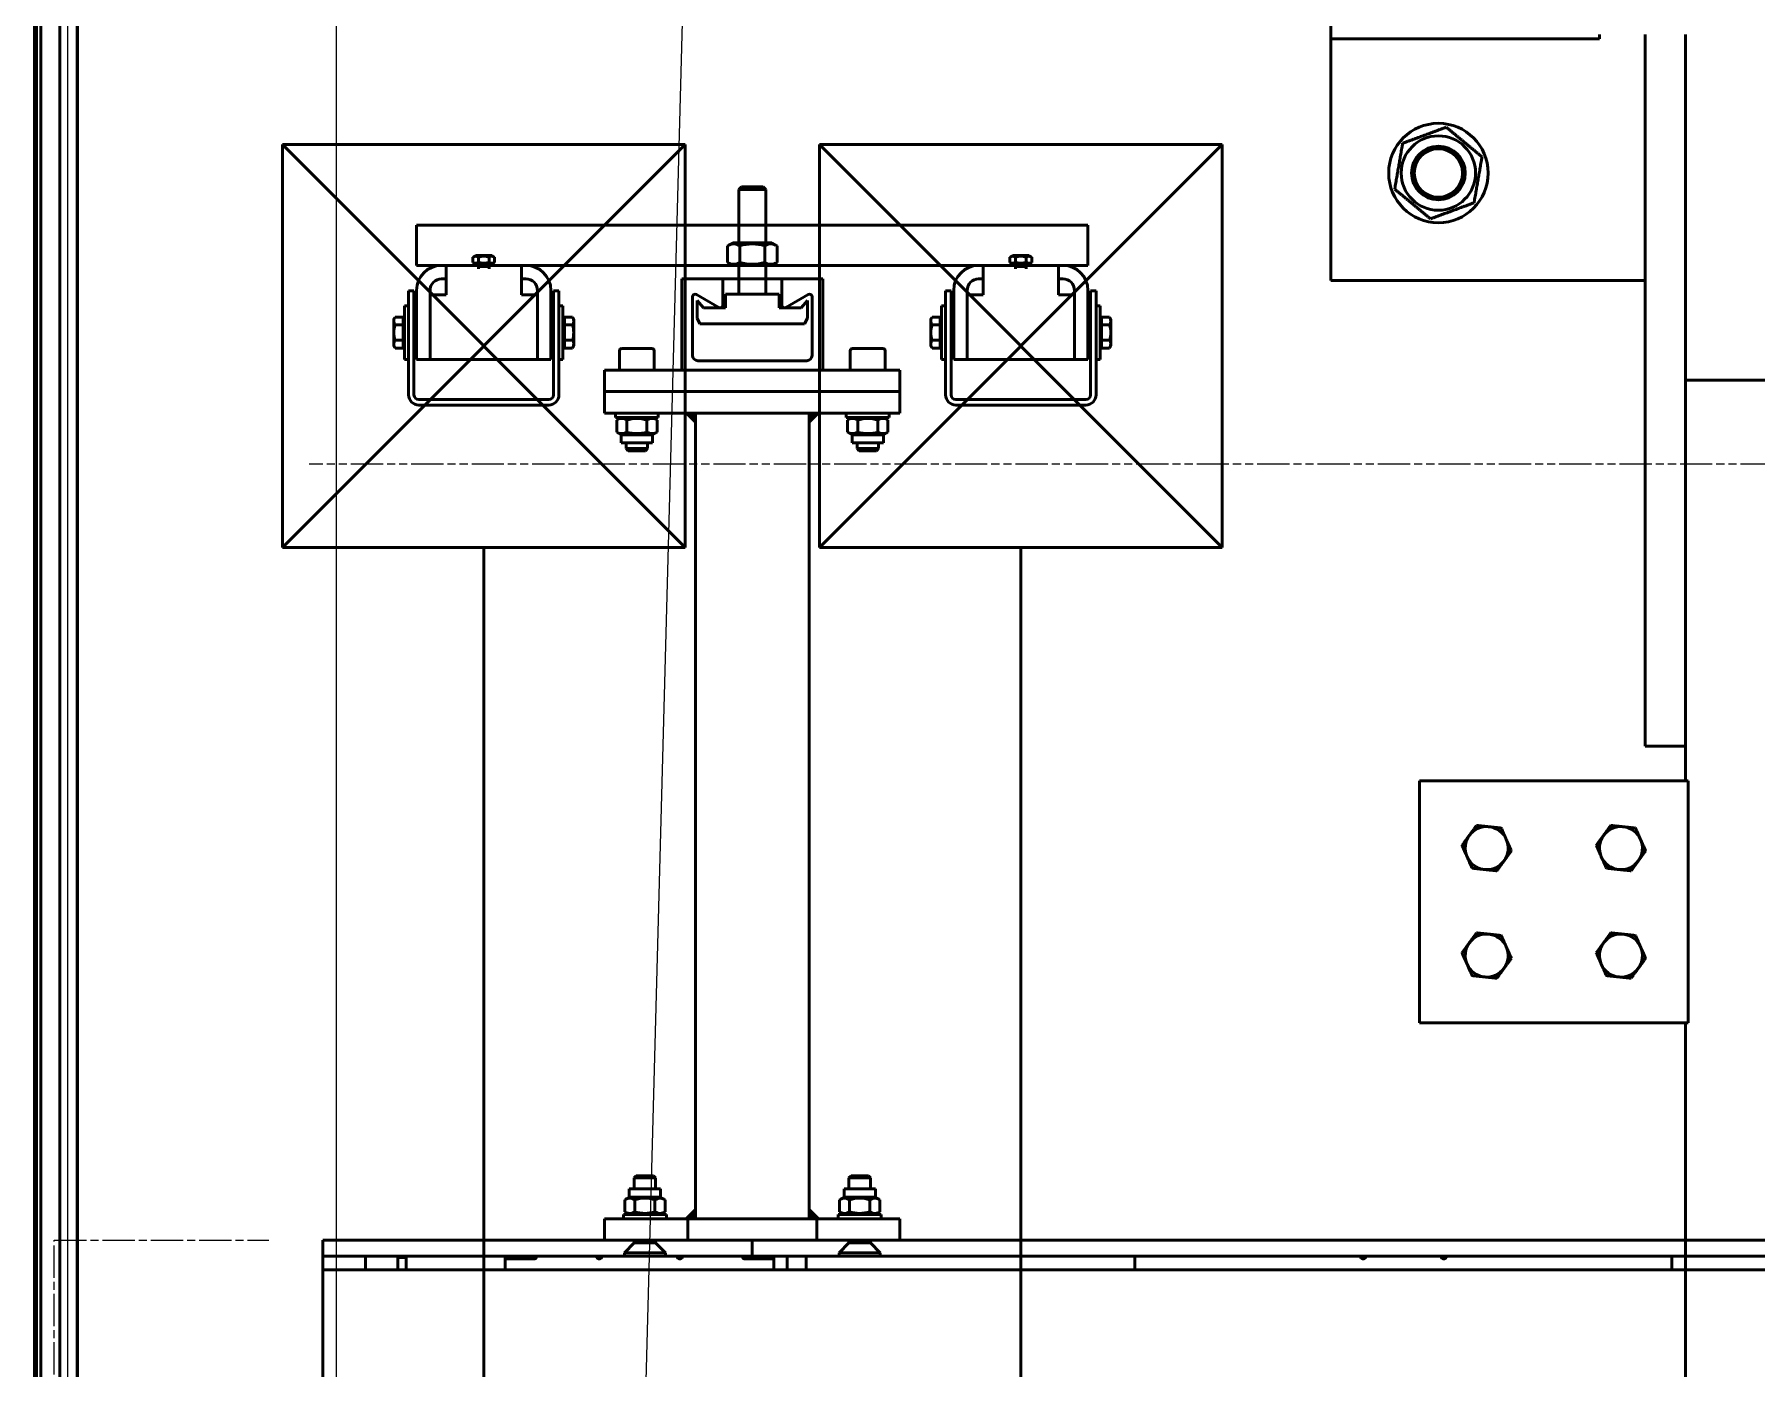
# Model space of a CAD drawing. Header units: metres. Extents: x -20317 to 2216, y -10281 to 3094.
# Drawn here: x -4064.7 to -4000.5, y -1291.4 to -1241.7 of the extents above; entities that cross this region are included whole.
import ezdxf

# ---------------------------------------------------------------- set-up
doc = ezdxf.new("R2010")
doc.units = ezdxf.units.M
doc.header["$MEASUREMENT"] = 0
doc.linetypes.add('AM_ISO08W050', pattern=[18, 12, -1.5, 3, -1.5])
doc.linetypes.add('AM_ISO09W050', pattern=[22.5, 12, -1.5, 3, -1.5, 3, -1.5])
doc.layers.get('0').update_dxf_attribs({"color": 30, "lineweight": 0})
for name, color, linetype, lineweight in [('shaft', 3, 'Continuous', 20), ('SSN_Lift-AM_0', 7, 'Continuous', 50), ('SSN_PBC-AM_0', 5, 'Continuous', 50), ('SSN_PBC-AM_11', 9, 'AM_ISO09W050', 18), ('SSN_Signalgeber-AM_0', 3, 'Continuous', 50), ('SSN_SLT-AM_0', 1, 'Continuous', 50)]:
    doc.layers.add(name, color=color, linetype=linetype, lineweight=lineweight)
doc.layers.add('SSN_PBC-AM_7', color=5, linetype='AM_ISO08W050', lineweight=18, plot=False)

# ---------------------------------------------------------------- blocks, each defined once
blk = doc.blocks.new('Lift_20-024-10000')
at = {"layer": 'SSN_Lift-AM_0'}
for p, q in [((-1219.5, 958.4), (-1219.5, 1084.4)), ((-1219.5, 868.4), (-1219.5, 958.4)), ((-1119.5, 958.4), (-1219.5, 958.4)), ((-1119.5, 960), (-1119.5, 958.4)), ((-1102.5, 960), (-1102.5, 830.08)), ((-1087.5, 830.08), (-1087.5, 960)), ((-1102.5, 868.4), (-1219.5, 868.4)), ((-1102.5, 830.08), (-1102.5, 795)), ((-787.5, 831.29), (-1087.5, 831.29)), ((-1087.5, 795), (-1087.5, 830.08)), ((-1102.5, 795), (-1102.5, 710)), ((-1087.5, 710), (-1087.5, 795)), ((-1102.5, 695), (-1102.5, 710)), ((-1087.5, 710), (-1087.5, 695)), ((-1102.5, 695), (-1087.5, 695)), ((-1087.5, 682), (-1087.5, 695)), ((-1186.5, 592), (-1186.5, 682)), ((-1186.5, 682), (-1086.5, 682)), ((-1086.5, 682), (-1086.5, 592)), ((-1086.5, 592), (-1186.5, 592)), ((-1087.5, -592), (-1087.5, 592))]:
    blk.add_line(p, q, dxfattribs=at)
for radius in [18.5, 13.85, 10, 10, 9]:
    blk.add_circle((-1179.5, 908.4), radius, dxfattribs=at)
for centre, start, end in [((-1161.5, 657), 143.93265, 203.93265), ((-1161.5, 657), 83.93265, 143.93265), ((-1161.5, 657), 23.93265, 83.93265), ((-1111.5, 657), 143.93265, 203.93265), ((-1111.5, 657), 83.93265, 143.93265), ((-1111.5, 657), 23.93265, 83.93265), ((-1161.5, 657), 323.93265, 23.93265), ((-1111.5, 657), 323.93265, 23.93265), ((-1161.5, 657), 203.93265, 263.93265), ((-1161.5, 657), 263.93265, 323.93265), ((-1111.5, 657), 203.93265, 263.93265), ((-1111.5, 657), 263.93265, 323.93265), ((-1161.5, 617), 83.93265, 143.93265), ((-1161.5, 617), 23.93265, 83.93265), ((-1111.5, 617), 83.93265, 143.93265), ((-1111.5, 617), 23.93265, 83.93265), ((-1161.5, 617), 143.93265, 203.93265), ((-1161.5, 617), 323.93265, 23.93265), ((-1111.5, 617), 143.93265, 203.93265), ((-1111.5, 617), 323.93265, 23.93265), ((-1161.5, 617), 203.93265, 263.93265), ((-1161.5, 617), 263.93265, 323.93265), ((-1111.5, 617), 203.93265, 263.93265), ((-1111.5, 617), 263.93265, 323.93265)]:
    blk.add_arc(centre, 8, start, end, dxfattribs=at)
for points, weights in [([(-1192.81, 919.48), (-1184.69, 922.47), (-1176.56, 925.47)], [1, 1.15470053838, 1]), ([(-1176.56, 925.47), (-1169.91, 919.93), (-1163.25, 914.39)], [1, 1.15470053838, 1]), ([(-1195.75, 902.41), (-1194.28, 910.94), (-1192.81, 919.48)], [1, 1.15470053838, 1]), ([(-1163.25, 914.39), (-1164.72, 905.86), (-1166.19, 897.32)], [1, 1.15470053838, 1]), ([(-1182.44, 891.33), (-1189.09, 896.87), (-1195.75, 902.41)], [1, 1.15470053838, 1]), ([(-1166.19, 897.32), (-1174.31, 894.33), (-1182.44, 891.33)], [1, 1.15470053838, 1]), ([(-1170.69, 657.98), (-1169.23, 659.98), (-1167.97, 661.71)], [1, 1.0379548493, 1]), ([(-1167.97, 661.71), (-1166.7, 663.44), (-1165.25, 665.44)], [1, 1.0379548493, 1]), ([(-1165.25, 665.44), (-1162.79, 665.18), (-1160.65, 664.96)], [1, 1.0379548493, 1]), ([(-1160.65, 664.96), (-1158.52, 664.73), (-1156.06, 664.47)], [1, 1.0379548493, 1]), ([(-1156.06, 664.47), (-1155.06, 662.2), (-1154.19, 660.25)], [1, 1.0379548493, 1]), ([(-1120.69, 657.98), (-1119.23, 659.98), (-1117.97, 661.71)], [1, 1.0379548493, 1]), ([(-1117.97, 661.71), (-1116.7, 663.44), (-1115.25, 665.44)], [1, 1.0379548493, 1]), ([(-1115.25, 665.44), (-1112.79, 665.18), (-1110.65, 664.96)], [1, 1.0379548493, 1]), ([(-1110.65, 664.96), (-1108.52, 664.73), (-1106.06, 664.47)], [1, 1.0379548493, 1]), ([(-1106.06, 664.47), (-1105.06, 662.2), (-1104.19, 660.25)], [1, 1.0379548493, 1]), ([(-1168.81, 653.75), (-1169.68, 655.71), (-1170.69, 657.98)], [1, 1.0379548493, 1]), ([(-1152.31, 656.02), (-1153.77, 654.02), (-1155.03, 652.29)], [1, 1.0379548493, 1]), ([(-1154.19, 660.25), (-1153.32, 658.29), (-1152.31, 656.02)], [1, 1.0379548493, 1]), ([(-1118.81, 653.75), (-1119.68, 655.71), (-1120.69, 657.98)], [1, 1.0379548493, 1]), ([(-1102.31, 656.02), (-1103.77, 654.02), (-1105.03, 652.29)], [1, 1.0379548493, 1]), ([(-1104.19, 660.25), (-1103.32, 658.29), (-1102.31, 656.02)], [1, 1.0379548493, 1]), ([(-1166.94, 649.53), (-1167.94, 651.8), (-1168.81, 653.75)], [1, 1.0379548493, 1]), ([(-1162.35, 649.04), (-1164.48, 649.27), (-1166.94, 649.53)], [1, 1.0379548493, 1]), ([(-1157.75, 648.56), (-1160.21, 648.82), (-1162.35, 649.04)], [1, 1.0379548493, 1]), ([(-1155.03, 652.29), (-1156.3, 650.56), (-1157.75, 648.56)], [1, 1.0379548493, 1]), ([(-1116.94, 649.53), (-1117.94, 651.8), (-1118.81, 653.75)], [1, 1.0379548493, 1]), ([(-1112.35, 649.04), (-1114.48, 649.27), (-1116.94, 649.53)], [1, 1.0379548493, 1]), ([(-1107.75, 648.56), (-1110.21, 648.82), (-1112.35, 649.04)], [1, 1.0379548493, 1]), ([(-1105.03, 652.29), (-1106.3, 650.56), (-1107.75, 648.56)], [1, 1.0379548493, 1]), ([(-1167.97, 621.71), (-1166.7, 623.44), (-1165.25, 625.44)], [1, 1.0379548493, 1]), ([(-1165.25, 625.44), (-1162.79, 625.18), (-1160.65, 624.96)], [1, 1.0379548493, 1]), ([(-1160.65, 624.96), (-1158.52, 624.73), (-1156.06, 624.47)], [1, 1.0379548493, 1]), ([(-1156.06, 624.47), (-1155.06, 622.2), (-1154.19, 620.25)], [1, 1.0379548493, 1]), ([(-1117.97, 621.71), (-1116.7, 623.44), (-1115.25, 625.44)], [1, 1.0379548493, 1]), ([(-1115.25, 625.44), (-1112.79, 625.18), (-1110.65, 624.96)], [1, 1.0379548493, 1]), ([(-1110.65, 624.96), (-1108.52, 624.73), (-1106.06, 624.47)], [1, 1.0379548493, 1]), ([(-1106.06, 624.47), (-1105.06, 622.2), (-1104.19, 620.25)], [1, 1.0379548493, 1]), ([(-1170.69, 617.98), (-1169.23, 619.98), (-1167.97, 621.71)], [1, 1.0379548493, 1]), ([(-1168.81, 613.75), (-1169.68, 615.71), (-1170.69, 617.98)], [1, 1.0379548493, 1]), ([(-1152.31, 616.02), (-1153.77, 614.02), (-1155.03, 612.29)], [1, 1.0379548493, 1]), ([(-1154.19, 620.25), (-1153.32, 618.29), (-1152.31, 616.02)], [1, 1.0379548493, 1]), ([(-1120.69, 617.98), (-1119.23, 619.98), (-1117.97, 621.71)], [1, 1.0379548493, 1]), ([(-1118.81, 613.75), (-1119.68, 615.71), (-1120.69, 617.98)], [1, 1.0379548493, 1]), ([(-1102.31, 616.02), (-1103.77, 614.02), (-1105.03, 612.29)], [1, 1.0379548493, 1]), ([(-1104.19, 620.25), (-1103.32, 618.29), (-1102.31, 616.02)], [1, 1.0379548493, 1]), ([(-1166.94, 609.53), (-1167.94, 611.8), (-1168.81, 613.75)], [1, 1.0379548493, 1]), ([(-1162.35, 609.04), (-1164.48, 609.27), (-1166.94, 609.53)], [1, 1.0379548493, 1]), ([(-1155.03, 612.29), (-1156.3, 610.56), (-1157.75, 608.56)], [1, 1.0379548493, 1]), ([(-1116.94, 609.53), (-1117.94, 611.8), (-1118.81, 613.75)], [1, 1.0379548493, 1]), ([(-1112.35, 609.04), (-1114.48, 609.27), (-1116.94, 609.53)], [1, 1.0379548493, 1]), ([(-1105.03, 612.29), (-1106.3, 610.56), (-1107.75, 608.56)], [1, 1.0379548493, 1]), ([(-1157.75, 608.56), (-1160.21, 608.82), (-1162.35, 609.04)], [1, 1.0379548493, 1]), ([(-1107.75, 608.56), (-1110.21, 608.82), (-1112.35, 609.04)], [1, 1.0379548493, 1])]:
    blk.add_rational_spline(points, weights, degree=2, dxfattribs=at)
blk = doc.blocks.new('Lift mit KG 3.200')
at = {"layer": 'SSN_PBC-AM_0'}
for p, q in [((65669.31, 61066.61), (65702.31, 61066.61)), ((65669.31, 61066.61), (65669.31, 60044.61)), ((65702.31, 61066.61), (67061.31, 61066.61)), ((65729.31, 61066.61), (65729.31, 61060.61)), ((65829.31, 61066.61), (65829.31, 61060.61)), ((65702.31, 61060.61), (65669.31, 61060.61)), ((65669.31, 61055.61), (65704.18, 61055.61)), ((65685.31, 61060.61), (65685.31, 61055.61)), ((65697.31, 61060.11), (65700.45, 61060.11)), ((65697.31, 61060.11), (65697.31, 61055.61)), ((65700.45, 61060.61), (65700.45, 61055.61)), ((65702.31, 61060.61), (67061.31, 61060.61)), ((65742.31, 61055.61), (65704.18, 61055.61)), ((65737.31, 61055.61), (65737.31, 61060.61)), ((65737.31, 61059.61), (65746.61, 61059.61)), ((65742.31, 61060.11), (65742.31, 61060.61)), ((65742.31, 61059.61), (65742.31, 61060.11)), ((68786.31, 61055.61), (65742.31, 61055.61)), ((65748.31, 61059.61), (65746.61, 61059.61)), ((65748.81, 61060.61), (65748.81, 61060.11)), ((65825.81, 61060.11), (65825.81, 61060.61)), ((65828.01, 61059.61), (65826.31, 61059.61)), ((65828.01, 61059.61), (65837.31, 61059.61)), ((65832.31, 61060.61), (65832.31, 61060.11)), ((65832.31, 61060.11), (65832.31, 61059.61)), ((65837.31, 61060.61), (65837.31, 61060.11)), ((65837.31, 61060.11), (65837.31, 61059.61)), ((65837.31, 61059.61), (65837.31, 61055.61)), ((65842.31, 61055.61), (65842.31, 61060.61)), ((65849.31, 61055.61), (65849.31, 61060.61)), ((65971.81, 61055.61), (65971.81, 61060.61)), ((66171.81, 61060.61), (66171.81, 61055.61))]:
    blk.add_line(p, q, dxfattribs=at)
for centre, radius, start, end in [((65748.31, 61060.11), 0.5, 270, 0), ((65772.31, 61060.61), 1, 180, 0), ((65802.31, 61060.61), 1, 180, 0), ((65826.31, 61060.11), 0.5, 180, 270), ((66056.81, 61060.61), 1, 180, 0), ((66086.81, 61060.61), 1, 180, 0)]:
    blk.add_arc(centre, radius, start, end, dxfattribs=at)
at = {"layer": 'SSN_PBC-AM_11'}
blk.add_line((68864.31, 61355.61), (65664.31, 61355.61), dxfattribs=at)
at = {"layer": 'SSN_PBC-AM_7'}
for p, q in [((65569.31, 60044.61), (65569.31, 61066.61)), ((65569.31, 61066.61), (65649.31, 61066.61))]:
    blk.add_line(p, q, dxfattribs=at)
at = {"layer": 'SSN_Lift-AM_0'}
blk.add_blockref('Lift_20-024-10000', (67264.31, 60555.61), dxfattribs=at)
blk = doc.blocks.new('LS_Symbol')
at = {"layer": 'SSN_Signalgeber-AM_0'}
for p, q in [((0, 769), (0, -769)), ((-75, -919), (-75, -769)), ((-75, -769), (75, -769)), ((75, -769), (-75, -919)), ((75, -919), (-75, -769)), ((-75, -769), (75, -769)), ((75, -769), (75, -919)), ((-75, -919), (75, -919))]:
    blk.add_line(p, q, dxfattribs=at)
blk = doc.blocks.new('Signalgeber_31-011-00008_300_D')
at = {"layer": 'SSN_Signalgeber-AM_0'}
for p, q in [((-328, 129.5), (-348, 129.5)), ((-348, 129.5), (-348, 128)), ((-343.77, 133.05), (-343, 133.5)), ((-343.77, 133.05), (-343.77, 130)), ((-343.77, 130), (-342.35, 130)), ((-333, 133.5), (-343, 133.5)), ((-342.35, 130), (-333.65, 130)), ((-342.35, 130), (-342.35, 129.5)), ((-340.73, 129.5), (-342.35, 129.5)), ((-340.89, 133.05), (-340.89, 130)), ((-335.27, 129.5), (-340.73, 129.5)), ((-333.65, 129.5), (-335.27, 129.5)), ((-335.11, 133.05), (-335.11, 130)), ((-333.65, 130), (-332.22, 130)), ((-333.65, 130), (-333.65, 129.5)), ((-332.22, 133.05), (-333, 133.5)), ((-332.22, 133.05), (-332.22, 130)), ((-328, 128), (-328, 129.5)), ((-378, -125), (-378, 125)), ((-378, 125), (-363, 125)), ((-363, 125), (-363, -125)), ((-328, 125), (-353.7, 125)), ((-353.5, 128), (-314.8, 128)), ((-353.5, 126), (-353.5, 128)), ((-314.8, 126), (-353.5, 126)), ((-348, 128), (-328, 128)), ((-328, 75), (-328, 125)), ((-313, 75.8), (-313, 124.2)), ((-311, 124.2), (-311, 75.8)), ((-363, 115.7), (-363, 84.3)), ((-358, 114), (-358, 115.7)), ((-353.7, 120), (-328, 120)), ((-352, 114), (-352, 120)), ((-363, 114), (-352, 114)), ((-366.07, 104.04), (-366.7, 102.95)), ((-366.7, 102.95), (-366.7, 97.05)), ((-364.13, 104.04), (-366.07, 104.04)), ((-364.13, 104.04), (-363.5, 102.95)), ((-363.5, 96.5), (-363.5, 103.5)), ((-363, 103.5), (-363.5, 103.5)), ((-363, 103.33), (-363.5, 103.33)), ((-363.5, 102.95), (-363.5, 97.05)), ((-363, 102.83), (-363.5, 102.83)), ((-363, 96.5), (-363, 103.5)), ((-366.07, 95.96), (-366.7, 97.05)), ((-364.13, 102.02), (-366.07, 102.02)), ((-364.13, 97.98), (-366.07, 97.98)), ((-364.13, 95.96), (-363.5, 97.05)), ((-363, 102.04), (-363.5, 102.04)), ((-363, 101), (-363.5, 101)), ((-363, 100), (-363.5, 100)), ((-363, 99), (-363.5, 99)), ((-363, 97.96), (-363.5, 97.96)), ((-363, 97.17), (-363.5, 97.17)), ((-363, 96.67), (-363.5, 96.67)), ((-363, 96.5), (-363.5, 96.5)), ((-363, 101.57), (-362.57, 102)), ((-363, 101.57), (-363, 98.43)), ((-362.57, 98), (-363, 98.43)), ((-362.57, 102), (-362.57, 98)), ((-361.7, 102), (-362.57, 102)), ((-361.7, 98), (-362.57, 98)), ((-364.13, 95.96), (-366.07, 95.96)), ((-363, 86), (-352, 86)), ((-358, 84.3), (-358, 86)), ((-352, 86), (-352, 80)), ((-328, 80), (-353.7, 80)), ((-353.7, 75), (-328, 75)), ((-353.5, 74), (-314.8, 74)), ((-353.5, 72), (-353.5, 74)), ((-314.8, 72), (-353.5, 72)), ((-348, 70.5), (-348, 72)), ((-348, 72), (-328, 72)), ((-328, 72), (-328, 70.5)), ((-328, 70.5), (-348, 70.5)), ((-343.77, 66.95), (-343.77, 70)), ((-343.77, 70), (-342.35, 70)), ((-343.77, 66.95), (-343, 66.5)), ((-333, 66.5), (-343, 66.5)), ((-340.73, 70.5), (-342.35, 70.5)), ((-342.35, 70), (-342.35, 70.5)), ((-342.35, 70), (-333.65, 70)), ((-340.89, 66.95), (-340.89, 70)), ((-335.27, 70.5), (-340.73, 70.5)), ((-333.65, 70.5), (-335.27, 70.5)), ((-335.11, 66.95), (-335.11, 70)), ((-333.65, 70), (-333.65, 70.5)), ((-333.65, 70), (-332.22, 70)), ((-332.22, 66.95), (-333, 66.5)), ((-332.22, 66.95), (-332.22, 70)), ((-324, -55), (-324, 55)), ((-316, 55), (-324, 55)), ((-316, 55), (-316, -55)), ((-316, 55), (-308, 55)), ((-316, 55), (-316, -55)), ((-308, -55), (-308, 55)), ((-8, -55), (-8, 55)), ((-8, 55), (0, 55)), ((0, -55), (0, 55)), ((-332, 37.3), (-332, 48.7)), ((-331.2, 49.5), (-324, 49.5)), ((-324, 36.5), (-324, 49.5)), ((-308, 51), (-308, 35)), ((-306.4, 51), (-308, 51)), ((-306.4, 48.81), (-306.4, 51)), ((-305.42, 50.51), (-306.4, 48.81)), ((-306.4, 48.81), (-306.4, 37.18)), ((-305.42, 50.51), (-300.94, 50.51)), ((-305.42, 46.75), (-300.94, 46.75)), ((-300.94, 50.51), (-299.96, 48.81)), ((-296.9, 48.81), (-299.96, 48.81)), ((-299.96, 48.81), (-299.96, 37.18)), ((-296.9, 48.81), (-296.9, 37.18)), ((-296.9, 47), (-294.77, 47)), ((-294.77, 47), (-294.77, 39)), ((-294, 46.23), (-294.77, 47)), ((-294, 46.23), (-294, 39.77)), ((-19.1, 45.81), (-16.04, 45.81)), ((-19.1, 45.81), (-19.1, 34.18)), ((-15.06, 47.51), (-16.04, 45.81)), ((-16.04, 45.81), (-16.04, 34.18)), ((-10.58, 47.51), (-15.06, 47.51)), ((-10.58, 47.51), (-9.6, 45.81)), ((-9.6, 45.81), (-9.6, 48)), ((-9.6, 48), (-8, 48)), ((-9.6, 45.81), (-9.6, 34.18)), ((-8, 48), (-8, 32)), ((4.66, 47.62), (1.04, 44)), ((4.66, 47.62), (4.66, 32.38)), ((4.66, 47.62), (6, 47.62)), ((6, 47.62), (6, 32.38)), ((-305.42, 39.25), (-300.94, 39.25)), ((-296.9, 39), (-294.77, 39)), ((-294.77, 39), (-294, 39.77)), ((-24, 43.23), (-23.23, 44)), ((-24, 43.23), (-24, 36.77)), ((-23.23, 44), (-23.23, 36)), ((-19.1, 44), (-23.23, 44)), ((-10.58, 43.75), (-15.06, 43.75)), ((1.04, 44), (0, 44)), ((1.04, 44), (1.04, 36)), ((-331.2, 36.5), (-324, 36.5)), ((-308, 35), (-306.4, 35)), ((-306.4, 35), (-306.4, 37.18)), ((-305.42, 35.49), (-306.4, 37.18)), ((-305.42, 35.49), (-300.94, 35.49)), ((-300.94, 35.49), (-299.96, 37.18)), ((-296.9, 37.18), (-299.96, 37.18)), ((-23.23, 36), (-24, 36.77)), ((-19.1, 36), (-23.23, 36)), ((-19.1, 34.18), (-16.04, 34.18)), ((-15.06, 32.49), (-16.04, 34.18)), ((-10.58, 36.25), (-15.06, 36.25)), ((-10.58, 32.49), (-15.06, 32.49)), ((-10.58, 32.49), (-9.6, 34.18)), ((-9.6, 32), (-9.6, 34.18)), ((1.04, 36), (0, 36)), ((4.66, 32.38), (1.04, 36)), ((6, 32.38), (4.66, 32.38)), ((-324, 26.25), (-358, 26.25)), ((-358, 26.25), (-358, 11)), ((-8, 32), (-9.6, 32)), ((-358, 25), (-363, 25)), ((-363, 25), (-363, -25)), ((-358, -25), (-358, 25)), ((-347.37, 12.5), (-352.13, 20.75)), ((-351.26, 22.25), (-329.5, 22.25)), ((-343.33, 20.5), (-349.95, 20.5)), ((-349.95, 20.5), (-347.23, 18.17)), ((-341.23, 19.5), (-343.33, 20.5)), ((-341.23, 19.5), (-341.23, 0)), ((-327.5, 20.25), (-327.5, -20.25)), ((-308, 21.2), (-8, 21.2)), ((0, 24), (-8, 24)), ((-347.23, 18.17), (-347.23, 10)), ((-370.28, 9.24), (-371.4, 7.3)), ((-371.4, -7.3), (-371.4, 7.3)), ((-364.12, 9.24), (-370.28, 9.24)), ((-364.12, 9.24), (-363, 7.3)), ((-363, -7.3), (-363, 7.3)), ((-358, 11), (-348.23, 11)), ((-347.23, 10), (-352.23, 10)), ((-352.23, 10), (-352.23, 0)), ((-391.31, 5), (-392.23, 4.08)), ((-392.23, 4.08), (-392.23, -4.08)), ((-391.31, 5), (-391.31, -5)), ((-391.31, 5), (-371.4, 5)), ((-364.12, 4.62), (-370.28, 4.62)), ((-363, 5), (-352.23, 5)), ((-352.23, -10), (-352.23, 0)), ((-341.23, -19.5), (-341.23, 0)), ((-391.31, -5), (-392.23, -4.08)), ((-371.4, -5), (-391.31, -5)), ((-364.12, -4.62), (-370.28, -4.62)), ((-352.23, -5), (-363, -5)), ((-370.28, -9.24), (-371.4, -7.3)), ((-364.12, -9.24), (-370.28, -9.24)), ((-364.12, -9.24), (-363, -7.3)), ((-348.23, -11), (-358, -11)), ((-358, -11), (-358, -26.25)), ((-352.23, -10), (-347.23, -10)), ((-352.13, -20.75), (-347.37, -12.5)), ((-347.23, -18.17), (-347.23, -10)), ((-349.95, -20.5), (-347.23, -18.17)), ((-363, -25), (-358, -25)), ((-329.5, -22.25), (-351.26, -22.25)), ((-349.95, -20.5), (-343.33, -20.5)), ((-341.23, -19.5), (-343.33, -20.5)), ((-308, -21.2), (-8, -21.2)), ((-8, -24), (0, -24)), ((-358, -26.25), (-324, -26.25)), ((-9.6, -34.19), (-9.6, -32)), ((-9.6, -32), (-8, -32)), ((-8, -32), (-8, -48)), ((-332, -48.7), (-332, -37.3)), ((-331.2, -36.5), (-324, -36.5)), ((-324, -49.5), (-324, -36.5)), ((-308, -35), (-308, -51)), ((-306.4, -35), (-308, -35)), ((-306.4, -37.19), (-306.4, -35)), ((-305.42, -35.49), (-306.4, -37.19)), ((-306.4, -37.19), (-306.4, -48.82)), ((-305.42, -35.49), (-300.94, -35.49)), ((-300.94, -35.49), (-299.96, -37.19)), ((-296.9, -37.19), (-299.96, -37.19)), ((-299.96, -37.19), (-299.96, -48.82)), ((-296.9, -37.19), (-296.9, -48.82)), ((-24, -36.77), (-23.23, -36)), ((-24, -36.77), (-24, -43.23)), ((-23.23, -36), (-23.23, -44)), ((-19.1, -36), (-23.23, -36)), ((-19.1, -34.19), (-16.04, -34.19)), ((-19.1, -34.19), (-19.1, -45.82)), ((-15.06, -32.49), (-16.04, -34.19)), ((-16.04, -34.19), (-16.04, -45.82)), ((-10.58, -32.49), (-15.06, -32.49)), ((-10.58, -36.25), (-15.06, -36.25)), ((-10.58, -32.49), (-9.6, -34.19)), ((-9.6, -34.19), (-9.6, -45.82)), ((1.04, -36), (0, -36)), ((4.66, -32.38), (1.04, -36)), ((1.04, -36), (1.04, -44)), ((4.66, -32.38), (4.66, -47.62)), ((4.66, -32.38), (6, -32.38)), ((6, -32.38), (6, -47.62)), ((-305.42, -39.25), (-300.94, -39.25)), ((-296.9, -39), (-294.77, -39)), ((-294.77, -39), (-294.77, -47)), ((-294, -39.77), (-294.77, -39)), ((-294, -39.77), (-294, -46.23)), ((-23.23, -44), (-24, -43.23)), ((-19.1, -44), (-23.23, -44)), ((-10.58, -43.75), (-15.06, -43.75)), ((1.04, -44), (0, -44)), ((4.66, -47.62), (1.04, -44)), ((-331.2, -49.5), (-324, -49.5)), ((-308, -51), (-306.4, -51)), ((-306.4, -51), (-306.4, -48.82)), ((-305.42, -50.51), (-306.4, -48.82)), ((-305.42, -46.75), (-300.94, -46.75)), ((-305.42, -50.51), (-300.94, -50.51)), ((-300.94, -50.51), (-299.96, -48.82)), ((-296.9, -48.82), (-299.96, -48.82)), ((-296.9, -47), (-294.77, -47)), ((-294.77, -47), (-294, -46.23)), ((-19.1, -45.82), (-16.04, -45.82)), ((-15.06, -47.51), (-16.04, -45.82)), ((-10.58, -47.51), (-15.06, -47.51)), ((-10.58, -47.51), (-9.6, -45.82)), ((-9.6, -48), (-9.6, -45.82)), ((-8, -48), (-9.6, -48)), ((6, -47.62), (4.66, -47.62)), ((-316, -55), (-324, -55)), ((-316, -55), (-308, -55)), ((-8, -55), (0, -55)), ((-328, -70.5), (-348, -70.5)), ((-348, -70.5), (-348, -72)), ((-343.77, -66.95), (-343, -66.5)), ((-343.77, -66.95), (-343.77, -70)), ((-343.77, -70), (-342.35, -70)), ((-333, -66.5), (-343, -66.5)), ((-342.35, -70), (-333.65, -70)), ((-342.35, -70), (-342.35, -70.5)), ((-340.73, -70.5), (-342.35, -70.5)), ((-340.89, -66.95), (-340.89, -70)), ((-335.27, -70.5), (-340.73, -70.5)), ((-333.65, -70.5), (-335.27, -70.5)), ((-335.11, -66.95), (-335.11, -70)), ((-333.65, -70), (-332.22, -70)), ((-333.65, -70), (-333.65, -70.5)), ((-332.22, -66.95), (-333, -66.5)), ((-332.22, -66.95), (-332.22, -70)), ((-328, -72), (-328, -70.5)), ((-328, -75), (-353.7, -75)), ((-353.5, -72), (-314.8, -72)), ((-353.5, -74), (-353.5, -72)), ((-314.8, -74), (-353.5, -74)), ((-348, -72), (-328, -72)), ((-328, -125), (-328, -75)), ((-313, -124.2), (-313, -75.8)), ((-311, -75.8), (-311, -124.2)), ((-353.7, -80), (-328, -80)), ((-352, -86), (-352, -80)), ((-363, -84.3), (-363, -115.7)), ((-363, -86), (-352, -86)), ((-358, -86), (-358, -84.3)), ((-366.07, -95.96), (-366.7, -97.05)), ((-364.13, -95.96), (-366.07, -95.96)), ((-364.13, -95.96), (-363.5, -97.05)), ((-366.7, -97.05), (-366.7, -102.95)), ((-364.13, -97.98), (-366.07, -97.98)), ((-364.13, -102.02), (-366.07, -102.02)), ((-363.5, -103.5), (-363.5, -96.5)), ((-363, -96.5), (-363.5, -96.5)), ((-363, -96.67), (-363.5, -96.67)), ((-363.5, -97.05), (-363.5, -102.95)), ((-363, -97.17), (-363.5, -97.17)), ((-363, -97.96), (-363.5, -97.96)), ((-363, -99), (-363.5, -99)), ((-363, -100), (-363.5, -100)), ((-363, -101), (-363.5, -101)), ((-363, -102.04), (-363.5, -102.04)), ((-363, -103.5), (-363, -96.5)), ((-363, -98.43), (-362.57, -98)), ((-363, -98.43), (-363, -101.57)), ((-362.57, -102), (-363, -101.57)), ((-362.57, -98), (-362.57, -102)), ((-361.7, -98), (-362.57, -98)), ((-361.7, -102), (-362.57, -102)), ((-366.07, -104.04), (-366.7, -102.95)), ((-364.13, -104.04), (-366.07, -104.04)), ((-364.13, -104.04), (-363.5, -102.95)), ((-363, -102.83), (-363.5, -102.83)), ((-363, -103.33), (-363.5, -103.33)), ((-363, -103.5), (-363.5, -103.5)), ((-363, -114), (-352, -114)), ((-358, -115.7), (-358, -114)), ((-352, -114), (-352, -120)), ((-328, -120), (-353.7, -120)), ((-378, -125), (-363, -125)), ((-353.7, -125), (-328, -125)), ((-353.5, -126), (-314.8, -126)), ((-353.5, -128), (-353.5, -126)), ((-314.8, -128), (-353.5, -128)), ((-348, -129.5), (-348, -128)), ((-348, -128), (-328, -128)), ((-328, -128), (-328, -129.5)), ((-328, -129.5), (-348, -129.5)), ((-343.77, -133.05), (-343.77, -130)), ((-343.77, -130), (-342.35, -130)), ((-343.77, -133.05), (-343, -133.5)), ((-333, -133.5), (-343, -133.5)), ((-340.73, -129.5), (-342.35, -129.5)), ((-342.35, -130), (-342.35, -129.5)), ((-342.35, -130), (-333.65, -130)), ((-340.89, -133.05), (-340.89, -130)), ((-335.27, -129.5), (-340.73, -129.5)), ((-333.65, -129.5), (-335.27, -129.5)), ((-335.11, -133.05), (-335.11, -130)), ((-333.65, -130), (-333.65, -129.5)), ((-333.65, -130), (-332.22, -130)), ((-332.22, -133.05), (-333, -133.5)), ((-332.22, -133.05), (-332.22, -130))]:
    blk.add_line(p, q, dxfattribs=at)
for centre, radius, start, end in [((-342.33, 130.95), 2.55, 55.55313, 115.55313), ((-338, 123.95), 9.55, 72.38753, 107.61247), ((-333.67, 130.95), 2.55, 64.44687, 124.44687), ((-353.7, 115.7), 9.3, 90, 180), ((-314.8, 124.2), 3.8, 0, 90), ((-314.8, 124.2), 1.8, 0, 90), ((-353.7, 115.7), 4.3, 90, 180), ((-364.6, 103.03), 1.79, 154.43847, 214.43847), ((-365.6, 103.03), 1.79, 325.56153, 25.56153), ((-359.7, 100), 6.68, 162.38303, 197.61697), ((-364.6, 96.97), 1.79, 145.56153, 205.56153), ((-370.5, 100), 6.68, 342.38303, 17.61697), ((-365.6, 96.97), 1.79, 334.43847, 34.43847), ((-353.7, 84.3), 9.3, 180, 270), ((-353.7, 84.3), 4.3, 180, 270), ((-314.8, 75.8), 1.8, 270, 0), ((-314.8, 75.8), 3.8, 270, 0), ((-342.33, 69.05), 2.55, 244.44687, 304.44687), ((-338, 76.05), 9.55, 252.38753, 287.61247), ((-333.67, 69.05), 2.55, 235.55313, 295.55313), ((-331.2, 48.7), 0.8, 90, 180), ((-302.69, 48.63), 3.32, 154.43847, 214.43847), ((-293.6, 43), 12.4, 162.38303, 197.61697), ((-303.67, 48.63), 3.32, 325.56153, 25.56153), ((-312.76, 43), 12.4, 342.38303, 17.61697), ((-302.69, 37.37), 3.32, 145.56153, 205.56153), ((-303.67, 37.37), 3.32, 334.43847, 34.43847), ((-331.2, 37.3), 0.8, 180, 270), ((-351.26, 21.25), 1, 90, 210), ((-329.5, 20.25), 2, 0, 90), ((-366.91, 6.93), 4.08, 154.43847, 214.43847), ((-367.49, 6.93), 4.08, 325.56153, 25.56153), ((-348.23, 12), 1, 270, 30), ((-355.73, 0), 15.27, 162.38303, 197.61697), ((-378.67, 0), 15.27, 342.38303, 17.61697), ((-366.91, -6.93), 4.08, 145.56153, 205.56153), ((-367.49, -6.93), 4.08, 334.43847, 34.43847), ((-348.23, -12), 1, 330, 90), ((-351.26, -21.25), 1, 150, 270), ((-329.5, -20.25), 2, 270, 0), ((-331.2, -37.3), 0.8, 90, 180), ((-302.69, -37.37), 3.32, 154.43847, 214.43847), ((-303.67, -37.37), 3.32, 325.56153, 25.56153), ((-293.6, -43), 12.4, 162.38303, 197.61697), ((-312.76, -43), 12.4, 342.38303, 17.61697), ((-331.2, -48.7), 0.8, 180, 270), ((-302.69, -48.63), 3.32, 145.56153, 205.56153), ((-303.67, -48.63), 3.32, 334.43847, 34.43847), ((-342.33, -69.05), 2.55, 55.55313, 115.55313), ((-338, -76.05), 9.55, 72.38753, 107.61247), ((-333.67, -69.05), 2.55, 64.44687, 124.44687), ((-353.7, -84.3), 9.3, 90, 180), ((-314.8, -75.8), 3.8, 0, 90), ((-314.8, -75.8), 1.8, 0, 90), ((-353.7, -84.3), 4.3, 90, 180), ((-364.6, -96.97), 1.79, 154.43847, 214.43847), ((-365.6, -96.97), 1.79, 325.56153, 25.56153), ((-359.7, -100), 6.68, 162.38303, 197.61697), ((-364.6, -103.03), 1.79, 145.56153, 205.56153), ((-370.5, -100), 6.68, 342.38303, 17.61697), ((-365.6, -103.03), 1.79, 334.43847, 34.43847), ((-353.7, -115.7), 9.3, 180, 270), ((-353.7, -115.7), 4.3, 180, 270), ((-314.8, -124.2), 1.8, 270, 0), ((-314.8, -124.2), 3.8, 270, 0), ((-342.33, -130.95), 2.55, 244.44687, 304.44687), ((-338, -123.95), 9.55, 252.38753, 287.61247), ((-333.67, -130.95), 2.55, 235.55313, 295.55313)]:
    blk.add_arc(centre, radius, start, end, dxfattribs=at)
at = {"layer": 'SSN_Signalgeber-AM_0', "extrusion": (0, 0, -1)}
for centre, radius, start, end in [((12.33, 45.63), 3.32, 325.56153, 25.56153), ((13.31, 45.63), 3.32, 154.43847, 214.43847), ((3.24, 40), 12.4, 342.38303, 17.61697), ((22.4, 40), 12.4, 162.38303, 197.61697), ((12.33, 34.37), 3.32, 334.43847, 34.43847), ((13.31, 34.37), 3.32, 145.56153, 205.56153), ((3.24, -40), 12.4, 342.38303, 17.61697), ((12.33, -34.37), 3.32, 325.56153, 25.56153), ((13.31, -34.37), 3.32, 154.43847, 214.43847), ((22.4, -40), 12.4, 162.38303, 197.61697), ((12.33, -45.63), 3.32, 334.43847, 34.43847), ((13.31, -45.63), 3.32, 145.56153, 205.56153)]:
    blk.add_arc(centre, radius, start, end, dxfattribs=at)
at = {"layer": 'SSN_Signalgeber-AM_0'}
for points in [[(-308, 21.2), (-303.8, 21.2), (-308, 25.4)], [(-8, 21.2), (-8, 25.4), (-12.2, 21.2)], [(-308, -21.2), (-308, -25.4), (-303.8, -21.2)], [(-8, -21.2), (-12.2, -21.2), (-8, -25.4)]]:
    blk.add_solid(points, dxfattribs=at)
blk = doc.blocks.new('TOR DS')
at = {"layer": 'SSN_SLT-AM_0'}
for p, q in [((-1110.06, 2.34), (1110.06, 2.34)), ((-1100.05, 1.59), (1100.05, 1.59)), ((1100.05, 0), (-1100.05, 0)), ((1100.05, -7.17), (-1100.05, -7.17)), ((994.94, -13.59), (-994.94, -13.59)), ((994.94, -13.68), (-994.94, -13.68))]:
    blk.add_line(p, q, dxfattribs=at)
blk = doc.blocks.new('A$C4EFB1426')
blk.add_blockref('Lift mit KG 3.200', (-65305.19, -59357.45))
at = {"layer": 'SSN_Signalgeber-AM_0', "rotation": 180}
for p in [(424.12, 1198.16), (624.12, 1198.16)]:
    blk.add_blockref('LS_Symbol', p, dxfattribs=at)
at = {"layer": 'SSN_Signalgeber-AM_0', "xscale": -0.9999999999999998, "rotation": 90}
blk.add_blockref('Signalgeber_31-011-00008_300_D', (524.12, 1709.16), dxfattribs=at)
at = {"layer": 'SSN_SLT-AM_0', "rotation": 90}
blk.add_blockref('TOR DS', (259.12, 1198.16), dxfattribs=at)

msp = doc.modelspace()

# ---------------------------------------------------------------- linework, layer by layer
at = {"layer": 'shaft', "ltscale": 0.3}
msp.add_lwpolyline([(-3698.435, -1175.879), (-4063.435, -1175.879), (-4063.435, -1740.879), (-3698.435, -1740.879)], close=True, dxfattribs=at)
msp.add_lwpolyline([(-3708.437, -1185.962), (-4053.435, -1185.879), (-4053.435, -1725.879), (-4039.435, -1199.879), (-3708.437, -1185.962)], dxfattribs=at)

# ---------------------------------------------------------------- block references
at = {"xscale": 0.1, "yscale": 0.1, "zscale": 0.1}
msp.add_blockref('A$C4EFB1426', (-4090.347, -1457.513), dxfattribs=at)

doc.saveas('drawing.dxf')
